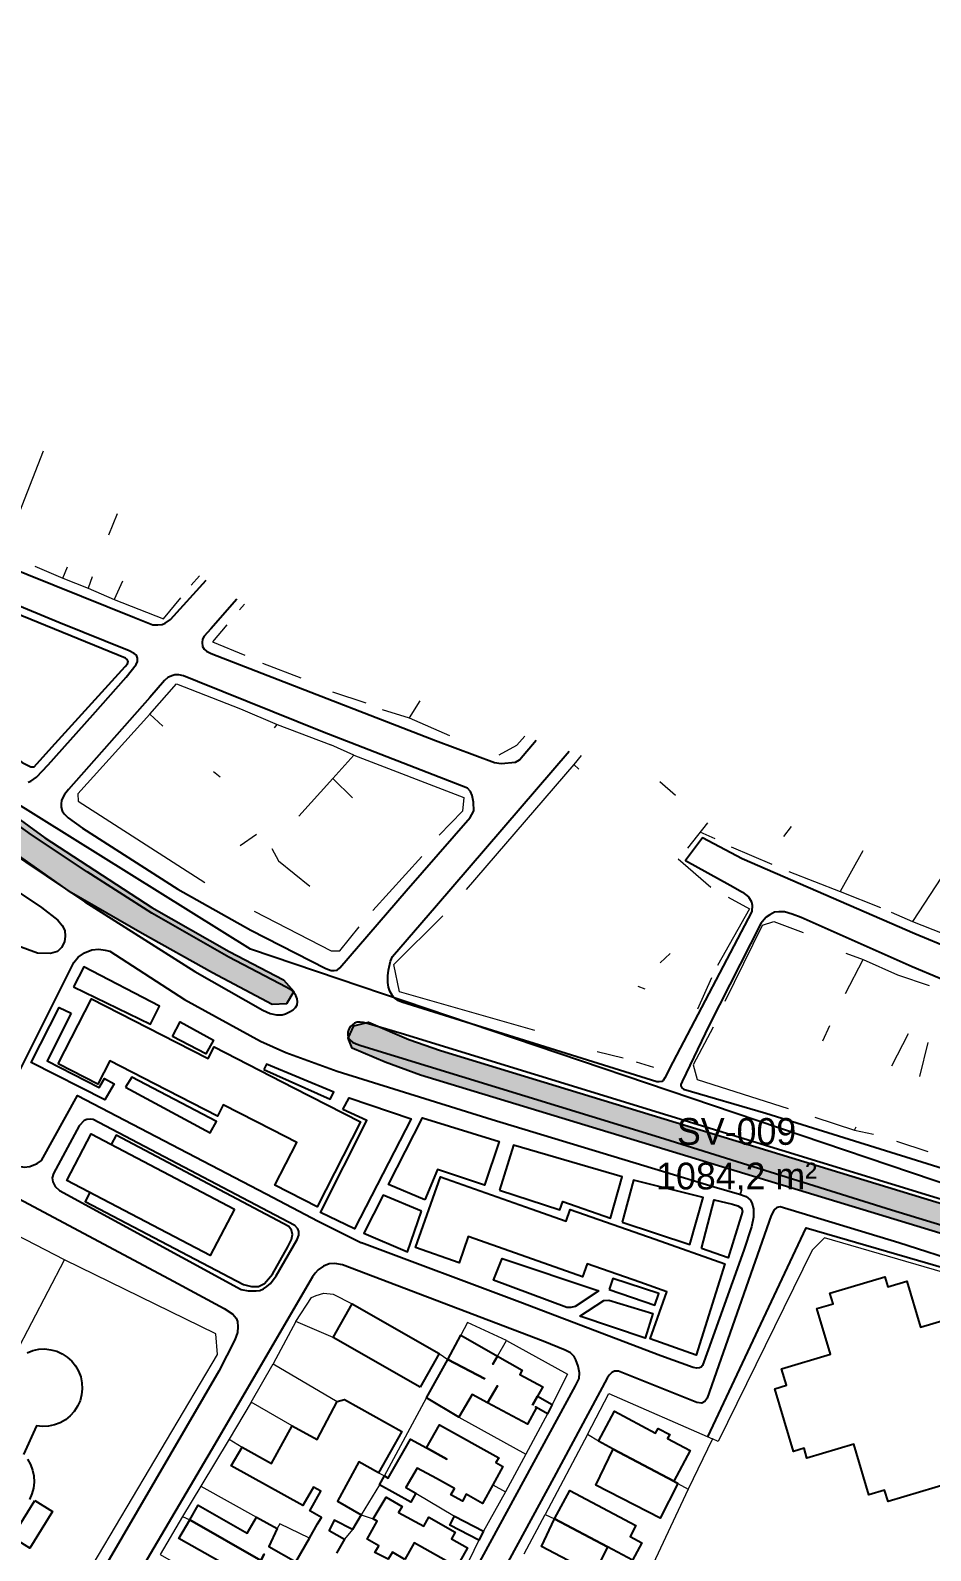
# Model space of a CAD drawing. Header units: metres. Extents: x -1319 to 2200, y -1209 to 1268.
# Drawn here: x -14.9 to 187.1, y 431.6 to 772.7 of the extents above; entities that cross this region are included whole.
import ezdxf

# ---------------------------------------------------------------- set-up
doc = ezdxf.new("R2010")
doc.units = ezdxf.units.M
for name, color, linetype, lineweight, true_color in [('CLADIRI_CONTUR', 7, 'Continuous', 25, 0x4b5962), ('LIMITA_STUDIU', 7, 'Continuous', 25, 0x354c40), ('PARCELE_CONTUR', 7, 'Continuous', 13, 0xb58c63), ('PAVAJ', 7, 'Continuous', 25, 0xd1d6d2), ('STRAZI', 7, 'Continuous', 25, 0xc4cccb), ('VERDE_PLIN', 7, 'Continuous', 25, 0x286847)]:
    doc.layers.add(name, color=color, linetype=linetype, lineweight=lineweight, true_color=true_color)
doc.layers.add('VERDE_CONTUR_CALCUL', color=82, linetype='Continuous', true_color=0x286847)
doc.layers.add('VERDE_SUPRAFETE', color=7, linetype='Continuous', true_color=0x1e372a)

msp = doc.modelspace()

# ---------------------------------------------------------------- hatches: boundary and pattern name
at = {"layer": 'VERDE_PLIN'}
h = msp.add_hatch(color=256, dxfattribs=at)
h.dxf.hatch_style = 1
h.paths.add_polyline_path([(-58.01, 618.44), (-29.89, 596.17), (-5.67, 579.2), (10.13, 570.09), (25.92, 561.28), (39.32, 554.13), (42.54, 554.32), (44.19, 557.1), (41.85, 559.68), (29.7, 566.08), (12.35, 575.93), (-11.69, 591.53), (-36.07, 609.25), (-55.03, 624.6), (-68.56, 636.36), (-97.01, 669.67), (-100.55, 669.93), (-102.98, 667.75), (-102.79, 665.16), (-76.7, 635.79), (-58.01, 618.44)])
h = msp.add_hatch(color=256, dxfattribs=at)
h.dxf.hatch_style = 1
h.paths.add_polyline_path([(64.71, 541.2), (72.59, 538.26), (212.25, 495.81), (215.01, 496.77), (215.88, 499.85), (214.16, 501.97), (77.12, 543.83), (70.02, 546.33), (60.9, 550.18), (57.68, 549.37), (56.34, 546.59), (57.28, 544.32), (64.71, 541.2)])

# ---------------------------------------------------------------- linework, layer by layer
at = {"layer": 'CLADIRI_CONTUR'}
for points in [[(-8.72, 540.85), (-1.25, 555.45), (17.75, 545.72), (24.99, 542.02), (26.32, 544.63), (44.19, 535.48), (59.15, 527.82), (49.4, 508.79), (39.95, 513.63), (44.85, 523.19), (39.34, 526.01), (28.35, 531.64), (27.06, 529.12), (12.95, 536.34), (2.9, 541.49), (0.23, 536.27), (-8.72, 540.85)], [(30.88, 508.26), (25.42, 497.83), (-6.77, 514.67), (-1.31, 525.1), (30.88, 508.26)], [(97.47, 508.32), (105.29, 505.56), (106.22, 508.19), (125.25, 501.48), (140.91, 495.96), (134.49, 475.5), (124.16, 479.14), (127.88, 489.69), (121.84, 491.82), (109.99, 496), (108.94, 493.04), (93.95, 498.33), (83.33, 502.07), (81.25, 496.17), (71.51, 499.6), (77.11, 515.49), (97.47, 508.32)], [(72.53, 468.32), (52.98, 479.43), (57.26, 486.97), (76.81, 475.86), (72.53, 468.32)], [(98.66, 463.74), (96.63, 459.97), (87.65, 464.8), (89.9, 468.6), (87.65, 464.8), (84.2, 466.63), (81.22, 461.59), (73.93, 465.87), (78.74, 474.54), (81.68, 480), (89.86, 475.22), (88.87, 473.43), (89.86, 475.22), (95.43, 472.13), (94.9, 471.17), (100.02, 468.34), (98.89, 466.3), (102.13, 464.44), (101.08, 462.32), (98.66, 463.74), (98.44, 463.87), (98.66, 463.74)], [(87.07, 470.19), (87.07, 470.19), (78.74, 474.54), (87.07, 470.19)], [(97.76, 464.27), (97.76, 464.27), (98.89, 466.3), (97.76, 464.27)], [(112.53, 456.15), (116.13, 462.91), (125.37, 457.99), (125.92, 459.03), (128.53, 457.65), (128.05, 456.75), (133.08, 454.08), (129.41, 447.18), (115.82, 454.38), (112.53, 456.15)], [(63.41, 446.4), (64.5, 448.38), (65.34, 447.9), (70.34, 456.65), (73.98, 454.66), (78.49, 452.14), (73.98, 454.66), (76.88, 459.86), (90.15, 452.47), (89.53, 451.36), (91.08, 450.5), (88.8, 446.42), (86.53, 442.2), (82.88, 444.32), (82.02, 442.69), (79.41, 444.14), (80.23, 445.58), (76.18, 447.83), (71.88, 450.16), (69.31, 445.8), (71.56, 444.54), (70.4, 442.5), (63.41, 446.4)], [(129.41, 447.18), (130.36, 446.68), (126.41, 438.93), (111.94, 446.34), (115.82, 454.38), (129.41, 447.18)], [(69.1, 429.63), (66.31, 431.29), (65.32, 429.67), (62.39, 431.22), (63.24, 432.71), (60.64, 434.22), (62.86, 438.22), (62, 438.73), (64.92, 443.61), (68.47, 441.55), (67.7, 440.21), (73.32, 437.08), (74.46, 439.11), (80.37, 435.78), (79.54, 434.29), (83.17, 432.25), (80.74, 427.95), (71.2, 433.34), (69.1, 429.63)], [(120.19, 429.46), (114.54, 432.46), (102.7, 438.74), (106.09, 445.14), (120.94, 437.26), (119.63, 434.8), (122.28, 433.4), (120.19, 429.46)], [(-13.94, 442.85), (-9.97, 440.4), (-15.05, 432.19), (-19.02, 434.64), (-13.94, 442.85)], [(36.76, 429.41), (37.54, 430.8), (36.76, 429.41), (20.84, 438.5), (36.76, 429.41)], [(86.71, 435.96), (85.67, 433.95), (79.18, 437.31), (80.22, 439.32), (86.71, 435.96)], [(111.54, 426.33), (99.72, 432.52), (102.7, 438.74), (114.54, 432.46), (111.54, 426.33)]]:
    msp.add_lwpolyline(points, close=True, dxfattribs=at)
for points in [[(191.62, 446.86), (177.51, 442.66), (176.75, 445.21), (173.19, 444.14), (169.8, 455.52), (159.32, 452.4), (158.67, 454.59), (156.28, 453.88), (152.08, 467.94), (154.71, 468.72), (153.61, 472.42), (164.6, 475.7), (161.55, 485.92), (161.55, 485.92), (165.19, 487), (164.48, 489.39), (176.77, 493.06), (177.45, 490.78), (181.7, 492.05), (184.77, 481.74), (195.08, 484.81)], [(-15.67, 476.03), (-14.4, 476.52), (-13.06, 476.79), (-11.7, 476.86), (-10.35, 476.71), (-9.03, 476.35), (-7.79, 475.79), (-6.65, 475.05), (-5.64, 474.13), (-4.79, 473.07), (-4.11, 471.88), (-3.63, 470.61), (-3.35, 469.28), (-3.29, 467.91), (-3.43, 466.56), (-3.79, 465.24), (-4.35, 464), (-5.1, 462.86), (-6.02, 461.85), (-7.08, 461), (-8.26, 460.32), (-9.54, 459.84), (-10.87, 459.56), (-12.23, 459.5), (-13.59, 459.65), (-16.44, 453.22)], [(38.1, 423.19), (18.4, 434.33), (20.84, 438.5), (22.69, 441.83), (33.72, 435.57), (35.79, 439.12), (40.41, 436.6), (38.54, 432.55), (38.54, 432.55), (44.66, 429.08), (47.7, 434.44), (49.51, 437.64), (50.37, 439.07), (47.79, 440.56), (50.21, 444.93), (48.56, 445.87), (46.19, 441.71), (30.12, 450.68), (32.6, 454.84), (39.16, 451.16), (43.79, 459.6), (49.44, 456.58), (53.88, 465.08), (53.88, 465.08), (55.53, 465.5), (68.43, 458.36), (63.16, 449.08), (58.75, 451.58), (54, 442.74), (59.26, 439.69), (57.31, 436.33), (53.21, 438.47), (52.09, 436.17), (55.56, 434.21), (53.75, 431.02)], [(-15.59, 452.16), (-14.91, 450.98), (-14.43, 449.7), (-14.15, 448.37), (-14.09, 447.01), (-14.23, 445.65), (-14.59, 444.34), (-15.15, 443.1)]]:
    msp.add_lwpolyline(points, dxfattribs=at)
at = {"layer": 'LIMITA_STUDIU'}
msp.add_lwpolyline([(197.57, 511.35), (34.44, 566.53), (-19.37, 600.16), (-55.59, 629.4), (-257.91, 859.14), (-453.25, 1082.68), (-489.48, 1124.85), (-513.6, 1162.56), (-539.99, 1185.85), (-566.96, 1203.51), (-566.96, 1203.51), (-579, 1158.49), (-585.2, 1092.51), (-596.07, 1038.57), (-685.33, 829.39), (-781.32, 634.57), (-999.42, 184.65), (-1056.34, 69.26), (-1151.04, -101.24), (-1199.93, -172.65)], dxfattribs=at)
at = {"layer": 'PARCELE_CONTUR'}
for points in [[(-12.05, 678.3), (-20.96, 655.49)], [(2.71, 659.55), (4.61, 664.34)], [(-13.91, 652.48), (-7.68, 649.82), (-6.59, 652.35)], [(-7.68, 649.82), (-2, 647.56)], [(-1.08, 650.13), (-2, 647.56), (3.85, 645)], [(5.74, 649.16), (3.85, 645), (14.91, 640.65), (18.8, 645.42)], [(22.98, 650.34), (21.14, 648.21)], [(33.12, 644), (32.02, 642.71)], [(29.12, 639.33), (25.94, 635.5), (33.18, 632.5)], [(37.17, 630.74), (45.73, 627.41)], [(14.81, 616.62), (11.86, 619.32), (17.87, 626.06), (32.24, 620.47)], [(52.83, 624.28), (60.37, 621.85)], [(72.49, 622.28), (70.08, 618.45), (79.1, 614.47)], [(11.86, 619.32), (-4.25, 601.44), (-4.18, 599.8), (24.21, 581.56)], [(32.24, 620.47), (40.41, 616.95)], [(64.04, 620.34), (70.08, 618.45)], [(39.81, 616.2), (40.41, 616.95), (52.51, 612.41)], [(90.29, 610.19), (94.23, 612.32), (96, 614.32)], [(52.97, 604.87), (57.61, 610.12), (52.51, 612.41)], [(57.61, 610.12), (82.32, 600.57), (82.05, 597.56), (76.79, 592.18)], [(106.98, 607.99), (82.85, 579.97)], [(108.64, 610.05), (106.98, 607.99), (108.13, 606.97)], [(26.17, 606.42), (27.69, 605.21)], [(57.32, 600.5), (52.97, 604.87), (45.33, 596.44)], [(129.81, 601.08), (126.3, 604.08)], [(136.97, 594.88), (132.52, 589.22)], [(155.77, 594.11), (154.09, 591.84)], [(32.11, 589.81), (35.82, 592.4)], [(138.7, 591.3), (135.34, 592.8)], [(39.22, 589.16), (40.75, 586.37), (47.81, 580.72)], [(72.9, 587.33), (61.93, 575.27)], [(130.45, 586.85), (137.75, 580.48)], [(142.29, 589.51), (151.42, 585.65)], [(171.89, 588.65), (166.77, 579.54), (175.79, 575.95)], [(155.22, 584.01), (166.77, 579.54)], [(189.48, 582.7), (183, 572.75), (194.19, 568.35)], [(141.64, 578.26), (146.4, 575.6), (139.26, 562.87)], [(35.28, 575.11), (52.54, 566.22), (54.5, 566.17), (58.84, 571.56)], [(98.24, 548.35), (67.92, 556.98), (66.59, 563.16), (77.58, 574.01)], [(178.21, 574.85), (183, 572.75)], [(140.95, 554.87), (149.35, 571.98), (151.87, 572.8), (158.45, 570.33)], [(128.64, 565.63), (126.36, 563.47)], [(167.97, 556.63), (171.94, 564.27), (179.62, 560.79)], [(168.03, 565.66), (171.94, 564.27)], [(137.89, 560.15), (134.74, 553.11)], [(179.62, 560.79), (186.76, 558.42)], [(121.34, 558.28), (122.96, 557.63)], [(164.34, 549.34), (162.78, 545.94)], [(138.3, 549.08), (133.79, 540.59), (134.67, 537.31), (155.13, 530.83)], [(182.02, 547.54), (178.29, 540.31)], [(112.25, 543.58), (118.09, 542.15)], [(186.47, 545.61), (184.57, 538.02)], [(121.03, 541.31), (124.89, 540.12)], [(161.11, 528.84), (169.96, 525.98), (170.33, 526.68)], [(169.96, 525.98), (174.24, 525.03)], [(179.38, 523.48), (186.44, 521.15)], [(-54.83, 458.57), (-32.98, 447.65), (-7.25, 496.83), (-29.01, 508.06), (-54.83, 458.57)], [(206.19, 489.29), (163.26, 501.77), (160.51, 499.02), (139.43, 456.1), (138.09, 456.69)], [(-11.12, 411.34), (27.04, 475.6), (26.66, 480.26), (-7.25, 496.83)], [(44.66, 483.01), (48.14, 488.39), (49.22, 488.88), (50.91, 489.36), (53.02, 489.17), (57.26, 486.97)], [(52.98, 479.43), (44.66, 483.01), (39.55, 473.54), (53.88, 465.08)], [(91.9, 478.77), (83.13, 482.78), (81.68, 480)], [(89.86, 475.22), (91.9, 478.77), (105.57, 471.25), (102.13, 464.44)], [(76.81, 475.86), (78.74, 474.54)], [(43.79, 459.6), (34.58, 464.91), (39.55, 473.54)], [(34.58, 464.91), (29.68, 456.64), (32.6, 454.84)], [(64.5, 448.38), (73.93, 465.87)], [(110.05, 457.67), (114.88, 466.85), (138.09, 456.69), (132.67, 445.41)], [(81.22, 461.59), (96.21, 453.26), (91.67, 444.79)], [(101.08, 462.32), (96.21, 453.26)], [(112.53, 456.15), (110.05, 457.67), (100.58, 439.76)], [(29.68, 456.64), (23.34, 446.1), (35.79, 439.12)], [(63.16, 449.08), (64.5, 448.38)], [(23.34, 446.1), (19.18, 439.29), (20.84, 438.5)], [(63.41, 446.4), (59.26, 439.69)], [(71.56, 444.54), (80.22, 439.32)], [(88.8, 446.42), (91.67, 444.79), (86.71, 435.96)], [(130.36, 446.68), (132.67, 445.41), (124.21, 427.4)], [(19.18, 439.29), (14.21, 430.77), (36.66, 417.88)], [(47.7, 434.44), (41.05, 437.65), (40.41, 436.6)], [(59.26, 439.69), (62, 438.73)], [(95.88, 430.92), (100.58, 439.76), (102.7, 438.74)], [(57.31, 436.33), (55.56, 434.21)], [(85.67, 433.95), (82.31, 426.99)]]:
    msp.add_lwpolyline(points, dxfattribs=at)
at = {"layer": 'PAVAJ'}
for points in [[(-80.07, 666.9), (-69.73, 654.97), (-55.95, 640.85), (-38.05, 625.27), (-22.47, 612.62), (-16.75, 608.42), (-14.82, 607.45), (-14.06, 607.49), (-10.11, 611.91), (6.31, 630.01), (6.86, 630.56), (6.99, 631.09), (6.82, 631.53), (6.44, 631.82), (-23.9, 644.22), (-80.07, 666.9)], [(-5.24, 558.13), (11.99, 549.77), (14.05, 553.76), (-2.95, 562.63), (-5.24, 558.13)], [(-5.77, 552.24), (-11.15, 541.53), (0.49, 535.52), (1.71, 537.58), (3.85, 536.36), (1.79, 532.79), (-14.72, 541.15), (-8.45, 553.5), (-5.77, 552.24)], [(16.95, 546.96), (18.67, 550.24), (26.15, 546.12), (24.47, 543.09), (16.95, 546.96)], [(37.42, 539.56), (52.34, 532.88), (53.18, 534.48), (38.08, 540.74), (37.42, 539.56)], [(6.41, 535.64), (25.4, 525.35), (26.83, 527.91), (7.8, 537.87), (6.41, 535.64)], [(55.15, 530.61), (56.58, 533.22), (70.53, 528.47), (57.8, 503.85), (50.15, 507.46), (60.57, 528.11), (55.15, 530.61)], [(73.55, 510.29), (65.44, 513.73), (73.09, 528.73), (90.28, 523.44), (87, 513.65), (76.45, 517.14), (73.55, 510.29)], [(-1.62, 511.98), (-2.62, 509.98), (32.92, 491.33), (34.69, 490.91), (36.24, 490.86), (37.59, 491.58), (39.43, 493.64), (42.84, 499.77), (43.68, 501.41), (43.89, 502.54), (43.68, 503.51), (43.05, 504.31), (4.35, 524.85), (3.18, 522.75)], [(90.36, 512.51), (103.89, 508.1), (104.56, 509.95), (115.27, 506.21), (117.88, 515.46), (93.47, 522.58), (90.36, 512.51)], [(117.82, 505.35), (133.07, 500.27), (136.01, 510.85), (120.42, 514.76), (117.82, 505.35)], [(72.86, 507.75), (64.25, 511.4), (59.88, 502.87), (69.71, 498.63), (72.86, 507.75)], [(135.69, 499.38), (138.47, 510.31), (142.63, 509.34), (143.8, 509.01), (144.6, 508.46), (144.85, 507.7), (141.66, 497.28), (135.69, 499.38)], [(137.08, 457.14), (159.13, 504.04), (253.88, 476.52), (255.81, 474.81)], [(112.63, 489.93), (107.29, 486.36), (106.32, 486.15), (105.44, 486.15), (89.01, 492.33), (90.95, 497.16), (112.63, 489.93)], [(114.9, 490.18), (125.15, 486.7), (126.07, 489.3), (115.74, 492.7), (114.9, 490.18)], [(108.38, 484.26), (113.72, 487.75), (114.85, 487.83), (124.77, 484.81), (123.05, 479.26), (108.38, 484.26)]]:
    msp.add_lwpolyline(points, dxfattribs=at)
at = {"layer": 'STRAZI'}
for points in [[(-93.52, 683.07), (-27.69, 655.5), (8.42, 640.96), (12.55, 639.35), (13.68, 639.32), (14.63, 639.39), (15.35, 639.73), (16.51, 640.55), (24.54, 649.37)], [(-15.4, 604.01), (-14.86, 604.24), (-13.59, 605.15), (-10.95, 607.96), (-0.91, 619.16), (6.53, 627.6), (8.81, 630.47), (9.09, 631.12), (9.12, 631.87), (8.85, 632.52), (8.37, 632.89), (7.24, 633.47), (-8.52, 639.82), (-33.68, 650.23)], [(31.39, 645.08), (25.57, 638.47), (24.07, 636.79), (23.66, 636.12), (23.59, 635.39), (23.71, 634.46), (24.05, 633.9), (24.6, 633.42), (25.67, 632.93)], [(25.67, 632.93), (37.04, 628.49), (75.94, 613.37), (89.22, 608.42), (90.68, 608.25), (93.89, 608.53), (94.81, 609.04), (98.58, 613.45)], [(-3.22, 593.73), (18.18, 580.05), (34.56, 570.83), (51.35, 562.23), (52.58, 561.79), (53.25, 561.77), (53.93, 561.89), (54.49, 562.39), (69.42, 579.69), (83.72, 596.14), (84.13, 596.75), (84.58, 597.64), (84.47, 599.52), (84.17, 601.05), (83.82, 601.94), (83.18, 602.66), (50.58, 615.35), (22.6, 626.62), (19.39, 627.88), (18.4, 628.12), (17.48, 628.12), (16.8, 627.88), (15.88, 627.5), (15.13, 626.82), (11.88, 623), (-6.41, 602.38), (-7.28, 601.24), (-7.67, 600.63), (-7.93, 599.91), (-8.03, 599.19), (-8.01, 598.44), (-7.77, 597.64), (-7.35, 596.91), (-6.46, 596.04), (-3.22, 593.73)], [(68.4, 554.68), (67.65, 554.99), (66.83, 555.57), (66.23, 556.25), (65.74, 557.14), (65.46, 558.04), (65.29, 559.07), (65.28, 560.57), (65.41, 561.85), (65.89, 563.88), (66.32, 564.95), (76.16, 576.39), (105.94, 610.96)], [(-20.3, 588.97), (-2.69, 577.16), (21.99, 561.57), (37.24, 552.9), (38.91, 552.15), (40.28, 551.81), (41.54, 551.84), (42.34, 552.08), (43.23, 552.47), (44.01, 552.95), (44.59, 553.5), (44.92, 554.06), (45.02, 554.72), (44.92, 555.41), (44.61, 556.19), (44.22, 556.82), (43.67, 557.35), (42.5, 558.07), (29.58, 564.79), (12.34, 574.66), (-2.16, 583.94), (-14.68, 592.2), (-25.84, 600.25)], [(-35.91, 591.57), (-12.47, 575.94), (-8.77, 573.04), (-7.76, 571.91), (-7.17, 570.73), (-7.09, 569.51), (-7.3, 568.21), (-7.93, 566.95), (-8.85, 566.03), (-10.41, 565.56), (-13.31, 565.69), (-42.59, 576.36)], [(183.51, 569.99), (144.78, 586.81), (135.9, 591.52), (132.05, 586.47), (142.05, 580.91), (144.88, 579.37), (146.18, 578.28), (146.89, 577.22), (147, 576.44), (146.93, 575.04), (129.25, 541.22), (127.41, 537.67), (127.06, 537.07), (126.72, 536.85), (126.19, 536.77), (125.65, 536.8), (68.4, 554.68)], [(213.2, 549.87), (182.9, 562.57), (157.98, 573.66), (156.01, 574.44), (154.26, 574.95), (152.97, 574.95), (152.05, 574.85), (151.02, 574.29), (150.17, 573.71), (149.69, 573.23), (148.96, 572.31), (137.39, 549.55)], [(298.79, 551.16), (298.54, 550.81), (295.98, 547.02), (294.85, 545.35), (293.76, 543.37), (292.53, 541.15), (291.58, 538.97), (290.35, 535.89), (289.63, 533.51), (288.78, 530.67), (288.54, 529.99), (287.93, 529.24), (287.06, 528.75), (285.83, 528.46), (284.43, 528.39), (282.7, 528.57), (280.62, 529.21), (254.65, 540.16), (200.15, 563.09), (183.51, 569.99)], [(-22.57, 528.86), (-5.16, 563.6), (-4.24, 564.79), (-2.77, 565.78), (-1.14, 566.4), (0.43, 566.57), (1.87, 566.36), (2.89, 566.09), (19.68, 555.24), (36.68, 545.89), (42.38, 543.39), (53.88, 539.23), (88.72, 528.38), (138.48, 513.23), (144.15, 511.62), (145.65, 511.08), (146.57, 510.32), (146.94, 509.68), (147.29, 508.31), (147.29, 506.47), (146.91, 504.28), (145.17, 499.06), (137.18, 476.67), (135.89, 473.19), (135.56, 472.82), (135.19, 472.6), (134.64, 472.53), (133.79, 472.68), (126.54, 475.31), (94.92, 487.34), (59.39, 500.68)], [(212.4, 503.34), (128.11, 529.26), (68.29, 547.62), (60.45, 549.93), (59.78, 550.08), (59.04, 550.17), (58.39, 550.17), (57.82, 549.95), (57.34, 549.6), (56.92, 549.2), (56.54, 548.61), (56.29, 547.94), (56.27, 547.33), (56.44, 546.64), (56.82, 546.13), (57.32, 545.69), (58.14, 545.29), (59.25, 544.98)], [(137.39, 549.55), (131.28, 536.88), (131.04, 536.24), (131.04, 535.88), (131.23, 535.45), (131.59, 535.16), (150.07, 529.77), (210.75, 510.86)], [(59.25, 544.98), (126.22, 524.39), (178.32, 508.09), (208.74, 498.8)], [(-22.57, 528.86), (-23.23, 527.33), (-23.5, 526.32), (-23.54, 525.06), (-23.39, 523.78), (-22.91, 522.44), (-22.09, 521.22), (-21.17, 520.15), (-18.62, 518.4), (-17.51, 517.88), (-16.36, 517.69), (-15.05, 517.8), (-13.39, 518.47), (-12.43, 519.14), (-4.36, 533.76), (37.99, 511.66), (49.67, 505.53), (59.39, 500.68)], [(-8.39, 512.42), (32.4, 490.23), (33.91, 489.94), (35.74, 489.88), (36.58, 489.98), (37.38, 490.34), (38.14, 490.88), (38.94, 491.56), (40.2, 493.3), (44.9, 501.41), (45.32, 502.38), (45.32, 503.22), (45.07, 503.85), (44.44, 504.6), (0.45, 527.67), (-0.81, 528.34), (-1.52, 528.42), (-2.24, 528.38), (-2.83, 528.13), (-4, 526.95), (-9.72, 516.24), (-10.01, 515.23), (-9.89, 514.35), (-9.34, 513.3), (-8.39, 512.42)], [(-25.34, 514.72), (17.15, 492.06), (28.55, 485.98), (30.53, 484.69), (31.28, 483.76), (31.52, 483.05), (31.65, 481.85), (31.52, 480.56), (30.94, 478.95), (27.35, 471.92), (-5.21, 416.02)], [(179.9, 500.66), (153.32, 508.75), (152.53, 508.64), (151.95, 508.1), (151.27, 506.8), (136.9, 465.81), (136.42, 465.06), (135.71, 464.69), (134.58, 464.86), (117.01, 471.85), (116.56, 471.92), (116.15, 471.91), (115.52, 471.56), (114.97, 470.98), (114.51, 470.3), (102.5, 448.03), (78.1, 402.98)], [(209.71, 491.08), (179.9, 500.66)], [(75.13, 409.26), (107.35, 468.58), (108.17, 470.22), (108.27, 471.48), (108, 472.98), (107.48, 474.45), (107.11, 475.2), (106.29, 475.98), (105.03, 476.63), (100.15, 478.61), (55.13, 495.71), (53.39, 496.05), (52.09, 495.98), (50.87, 495.44), (49.67, 494.65), (48.99, 493.87), (48.37, 493.08), (26.36, 455.34), (1.65, 413.36)]]:
    msp.add_lwpolyline(points, dxfattribs=at)
at = {"layer": 'VERDE_CONTUR_CALCUL'}
for points in [[(-58.01, 618.44), (-76.7, 635.79), (-102.79, 665.16), (-102.98, 667.75), (-100.55, 669.93), (-97.01, 669.67), (-68.56, 636.36), (-55.03, 624.6), (-36.07, 609.25), (-11.69, 591.53), (12.35, 575.93), (29.7, 566.08), (41.85, 559.68), (44.19, 557.1), (42.54, 554.32), (39.32, 554.13), (25.92, 561.28), (10.13, 570.09), (-5.67, 579.2), (-29.89, 596.17), (-58.01, 618.44)], [(64.71, 541.2), (57.28, 544.32), (56.34, 546.59), (57.68, 549.37), (60.9, 550.18), (70.02, 546.33), (77.12, 543.83), (214.16, 501.97), (215.88, 499.85), (215.01, 496.77), (212.25, 495.81), (72.59, 538.26), (64.71, 541.2)]]:
    msp.add_lwpolyline(points, close=True, dxfattribs=at)

# ---------------------------------------------------------------- texts
at = {"layer": 'VERDE_SUPRAFETE', "insert": (143.53, 520.11), "char_height": 6, "width": 65, "attachment_point": 5}
msp.add_mtext('SV-009\\P1084,2 m²', dxfattribs=at)

doc.saveas('drawing.dxf')
